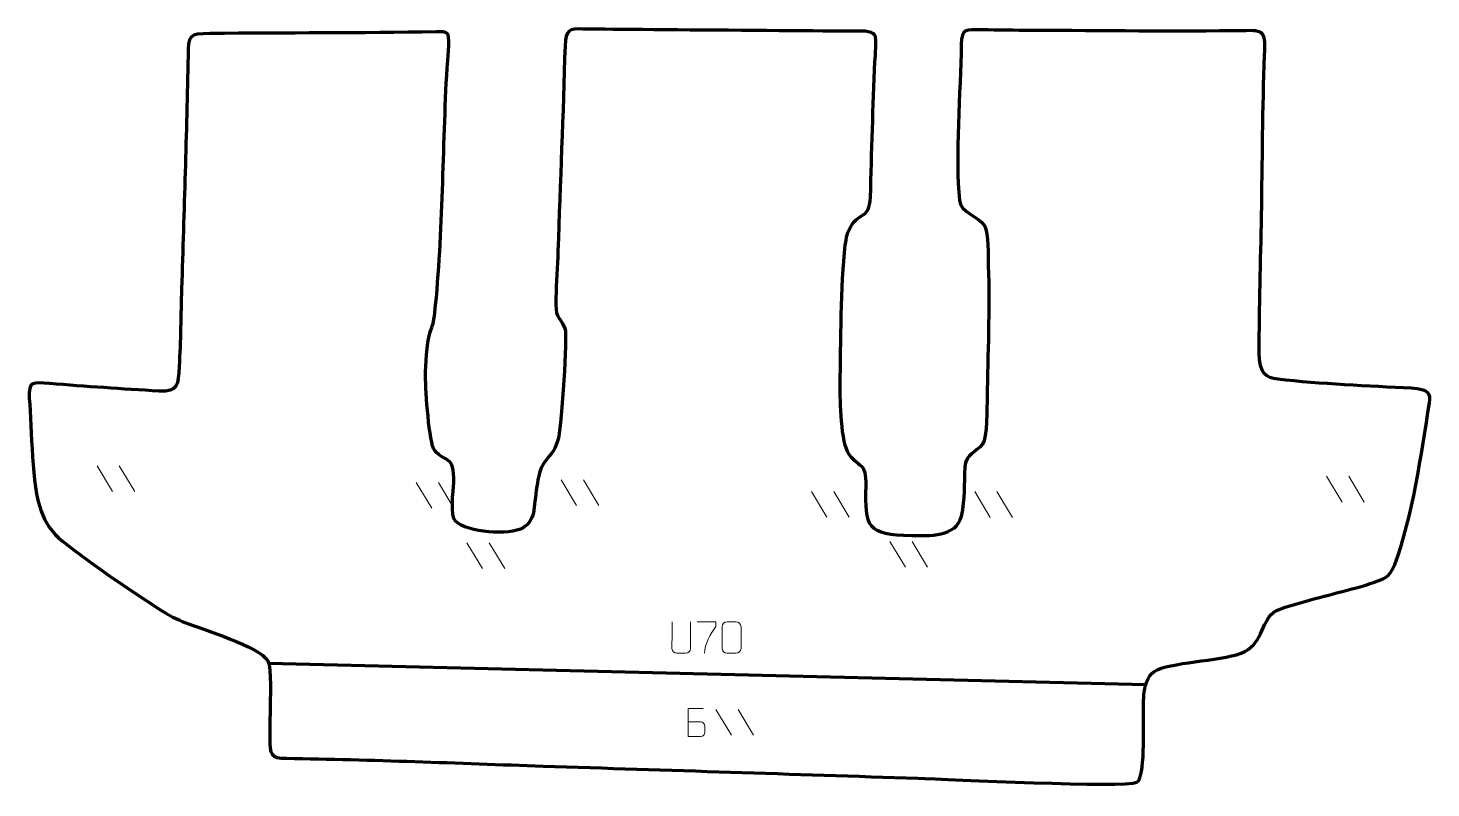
# Model space of a CAD drawing. Header units: millimetres. Extents: x -1023 to 93, y 125 to 730.
import ezdxf

# ---------------------------------------------------------------- set-up
doc = ezdxf.new("R2010")
doc.units = ezdxf.units.MM
doc.header["$MEASUREMENT"] = 0
doc.layers.add('layer 2', color=7, linetype='Continuous')
doc.layers.add('layer 3', color=7, linetype='Continuous')

msp = doc.modelspace()

# ---------------------------------------------------------------- linework, layer by layer
at = {"layer": 'layer 2', "color": 142, "lineweight": 158}
msp.add_open_spline([(-831.7677, 224.2471), (-831.7677, 224.2471), (-133.8002, 207.3262), (-133.8002, 207.3262)], degree=3, dxfattribs=at)
at = {"layer": 'layer 3', "color": 242, "lineweight": 158}
msp.add_open_spline([(-357.2122, 727.187), (-353.731, 726.8625), (-350.5074, 726.1182), (-349.5794, 724.4628), (-349.5794, 724.4628), (-347.4826, 720.7226), (-349.108, 707.9289), (-349.3927, 703.169), (-349.3927, 703.169), (-350.8591, 667.1494), (-351.9125, 631.1184), (-352.8783, 595.0825), (-352.8783, 595.0825), (-354.161, 577.0318), (-360.3287, 584.6433), (-368.5896, 571.7389), (-368.5896, 571.7389), (-370.9766, 568.0101), (-372.233, 562.796), (-372.9008, 557.1236), (-372.9008, 557.1236), (-376.7504, 524.4275), (-376.4378, 478.9153), (-376.9739, 445.6048), (-376.9739, 445.6048), (-377.0516, 433.5316), (-376.4905, 399.4007), (-369.8568, 390.2802), (-369.8568, 390.2802), (-360.7398, 378.6797), (-356.044, 384.2832), (-356.3844, 365.5293), (-356.3844, 365.5293), (-357.2279, 332.5019), (-355.9186, 326.4634), (-319.9033, 325.6816), (-319.9033, 325.6816), (-306.3023, 325.4055), (-284.775, 324.3825), (-280.689, 341.1355), (-280.689, 341.1355), (-277.6228, 355.3833), (-278.5218, 366.3646), (-277.6992, 380.3862), (-277.6992, 380.3862), (-277.0331, 391.7427), (-269.2879, 391.1596), (-263.6435, 398.7394), (-263.6435, 398.7394), (-259.9007, 403.7656), (-260.2065, 428.6463), (-260.1094, 435.5877), (-260.1094, 435.5877), (-259.6231, 470.3316), (-257.7636, 506.0229), (-259.1975, 540.5592), (-259.1975, 540.5592), (-259.3182, 547.4271), (-258.7953, 567.0419), (-261.9946, 572.2187), (-261.9946, 572.2187), (-267.5329, 581.1805), (-281.0997, 582.3184), (-282.1354, 592.7489), (-282.1354, 592.7489), (-285.3962, 625.5868), (-281.3269, 680.2122), (-280.5834, 716.6271), (-280.5834, 716.6271), (-280.3153, 729.7577), (-276.81, 728.4902), (-264.2886, 728.2942), (-264.2886, 728.2942), (-251.0827, 728.0873), (-237.7916, 727.9291), (-224.5856, 727.8814), (-224.5856, 727.8814), (-167.601, 727.7152), (-110.733, 726.8678), (-53.7391, 727.6803), (-53.7391, 727.6803), (-45.4674, 727.7982), (-42.2488, 727.1362), (-40.5878, 724.5405), (-40.5878, 724.5405), (-38.7938, 721.737), (-38.9156, 716.6882), (-39.2394, 708.2402), (-39.2394, 708.2402), (-40.8667, 665.7836), (-40.9138, 623.0584), (-41.6336, 580.54), (-41.6336, 580.54), (-42.2618, 544.1784), (-43.5079, 507.5275), (-43.503, 471.1937), (-43.503, 471.1937), (-43.2066, 454.7443), (-38.2989, 451.3115), (-28.5899, 450.2506), (-28.5899, 450.2506), (5.1887, 446.5593), (43.7428, 444.608), (77.7176, 443.2479), (77.7176, 443.2479), (91.5276, 441.9322), (93.1944, 439.2981), (91.9603, 431.4511), (91.9603, 431.4511), (85.5708, 390.8246), (78.7061, 340.8521), (64.4283, 302.9911), (64.4283, 302.9911), (61.9065, 296.304), (58.9486, 293.2649), (55.0489, 291.4759), (55.0489, 291.4759), (37.482, 284.1566), (16.0254, 280.1273), (-2.6023, 274.6877), (-2.6023, 274.6877), (-8.3418, 273.0446), (-28.6822, 267.8426), (-32.2182, 264.7753), (-32.2182, 264.7753), (-42.1142, 256.1909), (-40.9958, 238.9336), (-57.8456, 232.1661), (-57.8456, 232.1661), (-75.8562, 226.0121), (-115.0407, 225.1579), (-127.1924, 217.7672), (-127.1924, 217.7672), (-137.2543, 208.957), (-135.0907, 195.2264), (-135.624, 182.8079), (-135.624, 182.8079), (-135.6715, 174.6624), (-134.1857, 132.6498), (-140.7546, 129.5732), (-140.7546, 129.5732), (-150.4201, 125.0464), (-291.9484, 131.9506), (-315.1797, 132.7751), (-315.1797, 132.7751), (-414.5767, 136.004), (-513.9738, 139.2331), (-613.3708, 142.4622), (-613.3708, 142.4622), (-681.3458, 144.6886), (-749.6535, 147.7704), (-817.6285, 148.6142), (-817.6285, 148.6142), (-830.5083, 148.7741), (-830.9978, 151.7127), (-831.0412, 164.4162), (-831.0412, 164.4162), (-831.0658, 171.6418), (-830.7735, 178.8799), (-830.7611, 186.1134), (-830.7611, 186.1134), (-830.7089, 193.765), (-829.3677, 221.0037), (-832.5473, 226.2735), (-832.5473, 226.2735), (-839.4566, 237.7246), (-884.6236, 251.2898), (-898.6452, 256.8069), (-898.6452, 256.8069), (-903.9635, 258.9416), (-908.844, 261.1274), (-913.7562, 264.0996), (-913.7562, 264.0996), (-941.0566, 281.4274), (-970.6955, 301.456), (-996.0534, 321.4342), (-996.0534, 321.4342), (-1004.4571, 328.2977), (-1009.7072, 336.4712), (-1013.0386, 345.416), (-1013.0386, 345.416), (-1020.5273, 365.5234), (-1020.5151, 410.3997), (-1022.3519, 435.2222), (-1022.3519, 435.2222), (-1023.3579, 449.0671), (-1018.9156, 447.7812), (-1006.2515, 446.8192), (-1006.2515, 446.8192), (-977.3125, 444.6211), (-948.232, 442.3641), (-919.2589, 440.9008), (-919.2589, 440.9008), (-903.4696, 440.1034), (-904.1264, 445.6778), (-903.161, 460.3885), (-903.161, 460.3885), (-901.8846, 480.6558), (-901.7977, 501.9044), (-901.17, 522.3154), (-901.17, 522.3154), (-899.2709, 584.0672), (-897.2179, 645.7939), (-896.0231, 707.5654), (-896.0231, 707.5654), (-895.7032, 724.1008), (-895.7356, 725.1878), (-878.3214, 725.3946), (-878.3214, 725.3946), (-818.3557, 726.107), (-758.5062, 725.4936), (-698.4414, 726.791), (-698.4414, 726.791), (-695.8851, 726.8472), (-690.1567, 727.3848), (-689.048, 724.3959), (-689.048, 724.3959), (-687.6152, 720.5332), (-689.5198, 703.4608), (-689.8273, 698.1677), (-689.8273, 698.1677), (-693.5031, 633.5187), (-692.7631, 567.6926), (-699.5872, 503.3905), (-699.5872, 503.3905), (-700.5391, 494.4202), (-701.2056, 494.7687), (-703.5555, 486.8581), (-703.5555, 486.8581), (-705.8587, 479.1046), (-707.0433, 461.0936), (-707.0012, 452.6749), (-707.0012, 452.6749), (-706.7981, 440.2611), (-704.3979, 399.8386), (-699.7091, 393.5409), (-699.7091, 393.5409), (-690.9122, 382.8429), (-684.0807, 391.2924), (-684.5342, 367.8214), (-684.5342, 367.8214), (-684.8854, 361.3147), (-687.6693, 341.6901), (-683.1436, 337.2899), (-683.1436, 337.2899), (-673.7819, 328.1877), (-640.0373, 325.7497), (-629.2571, 332.1419), (-629.2571, 332.1419), (-624.5036, 334.9606), (-622.5354, 338.6914), (-621.1491, 343.8659), (-621.1491, 343.8659), (-619.3172, 354.162), (-618.6757, 376.1304), (-612.6821, 383.8271), (-612.6821, 383.8271), (-606.4247, 391.8625), (-603.3031, 393.7366), (-600.9729, 404.8194), (-600.9729, 404.8194), (-599.0456, 414.6829), (-593.7453, 485.2445), (-596.0494, 490.6696), (-596.0494, 490.6696), (-601.7396, 502.9173), (-603.6559, 498.0717), (-603.2963, 514.8194), (-603.2963, 514.8194), (-603.031, 527.1743), (-602.0376, 539.9836), (-601.6138, 552.4872), (-601.6138, 552.4872), (-599.7673, 606.8334), (-597.4989, 661.2507), (-595.9887, 715.5918), (-595.9887, 715.5918), (-595.6249, 728.6828), (-592.3818, 729.3589), (-582.113, 728.996), (-582.113, 728.996), (-571.8442, 728.6331), (-357.2122, 727.187), (-357.2122, 727.187)], degree=3, knots=[0, 0, 0, 0, 0.013888889, 0.013888889, 0.013888889, 0.013888889, 0.027777778, 0.027777778, 0.027777778, 0.027777778, 0.041666667, 0.041666667, 0.041666667, 0.041666667, 0.055555556, 0.055555556, 0.055555556, 0.055555556, 0.069444444, 0.069444444, 0.069444444, 0.069444444, 0.083333333, 0.083333333, 0.083333333, 0.083333333, 0.097222222, 0.097222222, 0.097222222, 0.097222222, 0.111111111, 0.111111111, 0.111111111, 0.111111111, 0.125, 0.125, 0.125, 0.125, 0.138888889, 0.138888889, 0.138888889, 0.138888889, 0.152777778, 0.152777778, 0.152777778, 0.152777778, 0.166666667, 0.166666667, 0.166666667, 0.166666667, 0.180555556, 0.180555556, 0.180555556, 0.180555556, 0.194444444, 0.194444444, 0.194444444, 0.194444444, 0.208333333, 0.208333333, 0.208333333, 0.208333333, 0.222222222, 0.222222222, 0.222222222, 0.222222222, 0.236111111, 0.236111111, 0.236111111, 0.236111111, 0.25, 0.25, 0.25, 0.25, 0.263888889, 0.263888889, 0.263888889, 0.263888889, 0.277777778, 0.277777778, 0.277777778, 0.277777778, 0.291666667, 0.291666667, 0.291666667, 0.291666667, 0.305555556, 0.305555556, 0.305555556, 0.305555556, 0.319444444, 0.319444444, 0.319444444, 0.319444444, 0.333333333, 0.333333333, 0.333333333, 0.333333333, 0.347222222, 0.347222222, 0.347222222, 0.347222222, 0.361111111, 0.361111111, 0.361111111, 0.361111111, 0.375, 0.375, 0.375, 0.375, 0.388888889, 0.388888889, 0.388888889, 0.388888889, 0.402777778, 0.402777778, 0.402777778, 0.402777778, 0.416666667, 0.416666667, 0.416666667, 0.416666667, 0.430555556, 0.430555556, 0.430555556, 0.430555556, 0.444444444, 0.444444444, 0.444444444, 0.444444444, 0.458333333, 0.458333333, 0.458333333, 0.458333333, 0.472222222, 0.472222222, 0.472222222, 0.472222222, 0.486111111, 0.486111111, 0.486111111, 0.486111111, 0.5, 0.5, 0.5, 0.5, 0.513888889, 0.513888889, 0.513888889, 0.513888889, 0.527777778, 0.527777778, 0.527777778, 0.527777778, 0.541666667, 0.541666667, 0.541666667, 0.541666667, 0.555555556, 0.555555556, 0.555555556, 0.555555556, 0.569444444, 0.569444444, 0.569444444, 0.569444444, 0.583333333, 0.583333333, 0.583333333, 0.583333333, 0.597222222, 0.597222222, 0.597222222, 0.597222222, 0.611111111, 0.611111111, 0.611111111, 0.611111111, 0.625, 0.625, 0.625, 0.625, 0.638888889, 0.638888889, 0.638888889, 0.638888889, 0.652777778, 0.652777778, 0.652777778, 0.652777778, 0.666666667, 0.666666667, 0.666666667, 0.666666667, 0.680555556, 0.680555556, 0.680555556, 0.680555556, 0.694444444, 0.694444444, 0.694444444, 0.694444444, 0.708333333, 0.708333333, 0.708333333, 0.708333333, 0.722222222, 0.722222222, 0.722222222, 0.722222222, 0.736111111, 0.736111111, 0.736111111, 0.736111111, 0.75, 0.75, 0.75, 0.75, 0.763888889, 0.763888889, 0.763888889, 0.763888889, 0.777777778, 0.777777778, 0.777777778, 0.777777778, 0.791666667, 0.791666667, 0.791666667, 0.791666667, 0.805555556, 0.805555556, 0.805555556, 0.805555556, 0.819444444, 0.819444444, 0.819444444, 0.819444444, 0.833333333, 0.833333333, 0.833333333, 0.833333333, 0.847222222, 0.847222222, 0.847222222, 0.847222222, 0.861111111, 0.861111111, 0.861111111, 0.861111111, 0.875, 0.875, 0.875, 0.875, 0.888888889, 0.888888889, 0.888888889, 0.888888889, 0.902777778, 0.902777778, 0.902777778, 0.902777778, 0.916666667, 0.916666667, 0.916666667, 0.916666667, 0.930555556, 0.930555556, 0.930555556, 0.930555556, 0.944444444, 0.944444444, 0.944444444, 0.944444444, 0.958333333, 0.958333333, 0.958333333, 0.958333333, 0.972222222, 0.972222222, 0.972222222, 0.972222222, 1, 1, 1, 1], dxfattribs=at)
at = {"layer": 'layer 3', "color": 250, "lineweight": 9}
for points in [[(-968.482, 381.4427), (-968.482, 381.4427), (-956.1177, 360.8984), (-956.1177, 360.8984)], [(-950.7521, 381.4427), (-950.7521, 381.4427), (-938.3878, 360.8984), (-938.3878, 360.8984)], [(-599.1233, 370.3301), (-599.1233, 370.3301), (-586.759, 349.7858), (-586.759, 349.7858)], [(-581.3934, 370.3301), (-581.3934, 370.3301), (-569.0291, 349.7858), (-569.0291, 349.7858)], [(10.0421, 373.0891), (10.0421, 373.0891), (22.4064, 352.5448), (22.4064, 352.5448)], [(27.772, 373.0891), (27.772, 373.0891), (40.1363, 352.5448), (40.1363, 352.5448)], [(-714.4818, 368.2135), (-714.4818, 368.2135), (-702.1175, 347.6692), (-702.1175, 347.6692)], [(-696.7519, 368.2135), (-696.7519, 368.2135), (-684.3876, 347.6692), (-684.3876, 347.6692)], [(-399.8916, 361.0697), (-399.8916, 361.0697), (-387.5273, 340.5254), (-387.5273, 340.5254)], [(-382.1617, 361.0697), (-382.1617, 361.0697), (-369.7974, 340.5254), (-369.7974, 340.5254)], [(-269.9356, 360.9279), (-269.9356, 360.9279), (-257.5713, 340.3836), (-257.5713, 340.3836)], [(-252.2057, 360.9279), (-252.2057, 360.9279), (-239.8414, 340.3836), (-239.8414, 340.3836)], [(-674.0484, 320.2011), (-674.0484, 320.2011), (-661.6841, 299.6568), (-661.6841, 299.6568)], [(-656.3185, 320.2011), (-656.3185, 320.2011), (-643.9542, 299.6568), (-643.9542, 299.6568)], [(-337.4983, 321.2595), (-337.4983, 321.2595), (-325.134, 300.7152), (-325.134, 300.7152)], [(-319.7684, 321.2595), (-319.7684, 321.2595), (-307.4041, 300.7152), (-307.4041, 300.7152)], [(-475.9721, 187.5982), (-475.9721, 187.5982), (-463.6078, 167.0539), (-463.6078, 167.0539)], [(-458.2422, 187.5982), (-458.2422, 187.5982), (-445.8779, 167.0539), (-445.8779, 167.0539)]]:
    msp.add_open_spline(points, degree=3, dxfattribs=at)
for points, knots in [([(-496.1233, 257.1902), (-496.1237, 251.6507), (-496.0279, 241.4489), (-496.0275, 235.9085), (-496.0275, 235.9085), (-496.1673, 233.669), (-497.8445, 232.2428), (-499.9922, 232.2323), (-499.9922, 232.2323), (-502.3241, 232.2327), (-504.656, 232.2327), (-506.9875, 232.2323), (-506.9875, 232.2323), (-508.9125, 232.1308), (-510.8846, 233.9473), (-510.8734, 235.8918), (-510.8734, 235.8918), (-510.8731, 241.4537), (-510.7777, 251.6291), (-510.7781, 257.1902)], [0, 0, 0, 0, 0.166666667, 0.166666667, 0.166666667, 0.166666667, 0.333333333, 0.333333333, 0.333333333, 0.333333333, 0.5, 0.5, 0.5, 0.5, 0.666666667, 0.666666667, 0.666666667, 0.666666667, 1, 1, 1, 1]), ([(-490.8586, 257.1885), (-490.8586, 257.1885), (-476.0425, 257.1885), (-476.0425, 257.1885), (-476.0425, 257.1885), (-476.0428, 255.9389), (-476.0428, 254.6893), (-476.0425, 253.4395), (-476.0425, 253.4395), (-480.0369, 247.4424), (-484.9521, 239.6088), (-484.9521, 232.23)], [0, 0, 0, 0, 0.25, 0.25, 0.25, 0.25, 0.5, 0.5, 0.5, 0.5, 1, 1, 1, 1]), ([(-467.0313, 257.2085), (-464.6652, 257.2085), (-462.2987, 257.2085), (-459.9322, 257.2085), (-459.9322, 257.2085), (-457.9517, 257.2441), (-455.9257, 255.7498), (-455.8986, 253.3077), (-455.8986, 253.3077), (-455.899, 247.5503), (-455.899, 241.7925), (-455.8986, 236.0343), (-455.8986, 236.0343), (-456.0407, 233.7067), (-457.7471, 232.2244), (-459.9322, 232.2136), (-459.9322, 232.2136), (-462.3046, 232.214), (-464.677, 232.214), (-467.049, 232.2136), (-467.049, 232.2136), (-469.0075, 232.108), (-471.0139, 233.9959), (-471.0025, 236.0169), (-471.0025, 236.0169), (-471.0021, 241.7975), (-471.0021, 247.5778), (-471.0025, 253.3576), (-471.0025, 253.3576), (-470.9982, 255.4996), (-469.2211, 257.2221), (-467.0313, 257.2085)], [0, 0, 0, 0, 0.111111111, 0.111111111, 0.111111111, 0.111111111, 0.222222222, 0.222222222, 0.222222222, 0.222222222, 0.333333333, 0.333333333, 0.333333333, 0.333333333, 0.444444444, 0.444444444, 0.444444444, 0.444444444, 0.555555556, 0.555555556, 0.555555556, 0.555555556, 0.666666667, 0.666666667, 0.666666667, 0.666666667, 0.777777778, 0.777777778, 0.777777778, 0.777777778, 1, 1, 1, 1]), ([(-497.9183, 177.6409), (-494.6593, 177.6413), (-491.4, 177.6413), (-488.1403, 177.6409), (-488.1403, 177.6409), (-486.3709, 177.6254), (-484.648, 176.0704), (-484.648, 174.2346), (-484.648, 174.2346), (-484.6484, 173.2238), (-484.6484, 170.4925), (-484.648, 169.4814), (-484.648, 169.4814), (-484.6322, 167.8173), (-486.0135, 166.0135), (-488.0928, 166.0287), (-488.0928, 166.0287), (-491.3528, 166.029), (-494.6125, 166.029), (-497.8719, 166.0287), (-497.8719, 166.0287), (-497.8719, 173.4791), (-497.8719, 180.9292), (-497.8719, 188.379), (-497.8719, 188.379), (-495.7458, 188.379), (-488.2741, 188.379), (-486.1477, 188.379)], [0, 0, 0, 0, 0.125, 0.125, 0.125, 0.125, 0.25, 0.25, 0.25, 0.25, 0.375, 0.375, 0.375, 0.375, 0.5, 0.5, 0.5, 0.5, 0.625, 0.625, 0.625, 0.625, 0.75, 0.75, 0.75, 0.75, 1, 1, 1, 1])]:
    msp.add_open_spline(points, degree=3, knots=knots, dxfattribs=at)

doc.saveas('drawing.dxf')
